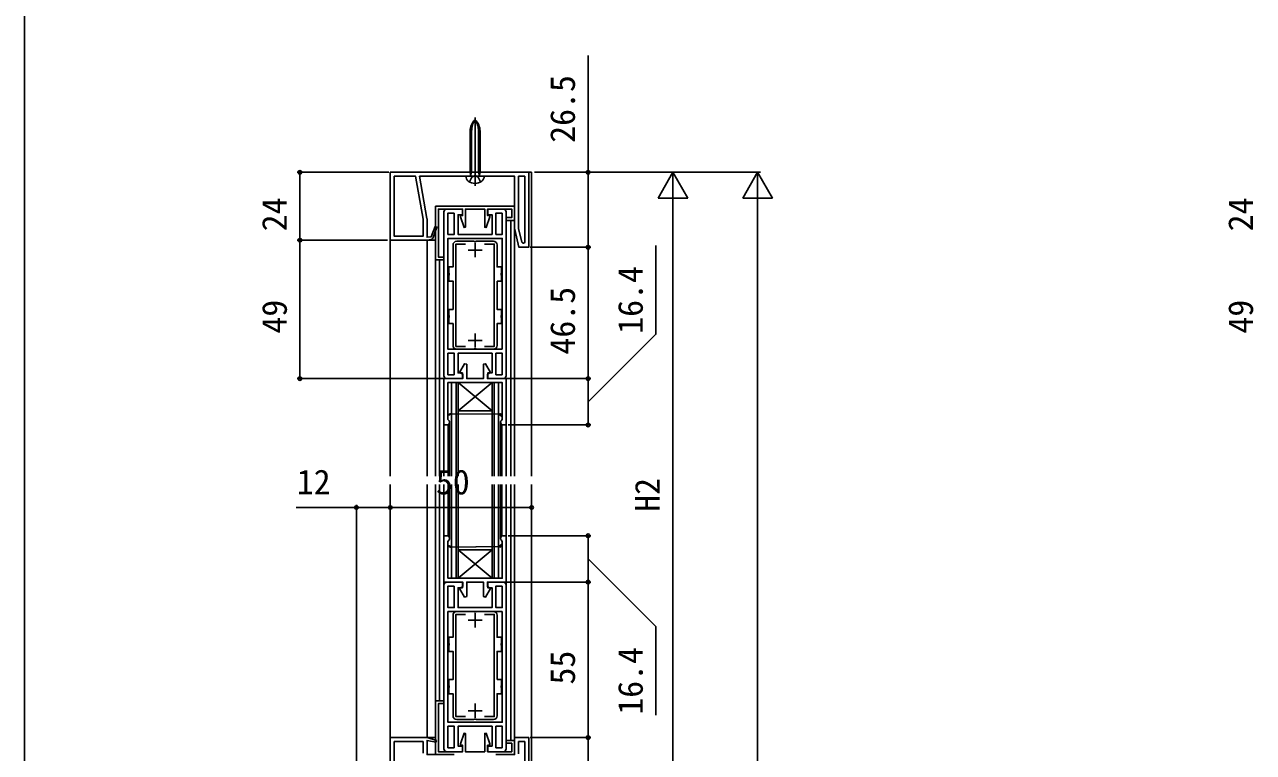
# Model space of a CAD drawing. Units: millimetres, scale not verified. Extents: x -525 to 525, y -782 to 777.
# Drawn here: x -525 to -90, y -201.3 to 56.2 of the extents above; entities that cross this region are included whole.
import ezdxf
from ezdxf.enums import TextEntityAlignment as Align

# ---------------------------------------------------------------- set-up
doc = ezdxf.new("R2010")
doc.units = ezdxf.units.MM
doc.header["$LTSCALE"] = 4
for name, color, linetype in [('0-2_YKK_11', 7, 'Continuous'), ('0-3_YKK_12', 2, 'Continuous'), ('0-4_YKK_13', 4, 'Continuous'), ('0-6_YKK_D', 6, 'Continuous'), ('0-7_YKK_ZWAK', 7, 'Continuous')]:
    doc.layers.add(name, color=color, linetype=linetype)
doc.styles.add('ＭＳ ゴシック', font='')
doc.styles.get('ＭＳ ゴシック').set_extended_font_data('MS Gothic')

msp = doc.modelspace()

# ---------------------------------------------------------------- linework, layer by layer
at = {"layer": '0-2_YKK_11'}
for p, q in [((-376.542, -10.095), (-376.542, -68.095)), ((-354.542, -68.095), (-354.542, -10.095)), ((-365.542, -21.095), (-365.542, -26.095)), ((-368.042, -23.595), (-363.042, -23.595)), ((-368.042, -55.595), (-363.042, -55.595)), ((-365.542, -53.095), (-365.542, -58.095)), ((-374.757, -81.695), (-374.417, -81.499)), ((-374.167, -81.932), (-374.167, -81.932)), ((-374.757, -128.495), (-374.417, -128.691)), ((-374.167, -128.258), (-374.167, -128.258)), ((-376.542, -200.095), (-376.542, -142.095)), ((-354.542, -142.095), (-354.542, -200.095)), ((-365.542, -157.095), (-365.542, -152.095)), ((-368.042, -154.595), (-363.042, -154.595)), ((-368.042, -186.595), (-363.042, -186.595)), ((-365.542, -189.095), (-365.542, -184.095))]:
    msp.add_line(p, q, dxfattribs=at)
for points in [[(-346.542, 3.905), (-395.542, 3.905), (-395.542, -20.095), (-382.542, -20.095), (-381.12, -19.844)], [(-382.571, -12.431), (-385.205, 2.505), (-366.001, 2.505), (-365.817, 2.625), (-365.267, 2.625), (-365.084, 2.505), (-351.542, 2.505), (-351.542, -15.879)], [(-351.494, -16.306), (-350.042, -22.595), (-346.542, -22.595), (-346.542, 3.905)], [(-347.942, -20.646), (-347.942, 2.505), (-350.142, 2.505), (-350.142, -15.936), (-349.027, -20.769)], [(-380.349, -19.189), (-379.057, -15.488), (-379.619, -15.28), (-381.042, -18.895), (-382.542, -19.095), (-382.542, -12.761)], [(-355.542, -9.095), (-361.042, -9.095), (-361.042, -11.095), (-359.542, -11.095), (-359.542, -18.095), (-371.542, -18.095), (-371.542, -11.095), (-370.042, -11.095), (-370.042, -9.095), (-375.542, -9.095)], [(-368.879, -21.495), (-372.342, -21.495), (-372.342, -57.695), (-368.879, -57.695)], [(-372.042, -20.495), (-366.001, -20.495), (-365.817, -20.615), (-365.268, -20.615), (-365.084, -20.495), (-359.042, -20.495)], [(-362.206, -57.695), (-358.742, -57.695), (-358.742, -21.495), (-362.206, -21.495)], [(-373.342, -57.395), (-373.342, -49.595), (-374.842, -49.595), (-374.842, -47.553), (-374.722, -47.37), (-374.722, -46.82), (-374.842, -46.637), (-374.842, -44.595), (-373.342, -44.595), (-373.342, -34.595), (-374.842, -34.595), (-374.842, -32.553), (-374.722, -32.37), (-374.722, -31.82), (-374.842, -31.637), (-374.842, -29.595), (-373.342, -29.595), (-373.342, -21.795)], [(-357.742, -21.795), (-357.742, -29.595), (-356.242, -29.595), (-356.242, -31.637), (-356.362, -31.82), (-356.362, -32.37), (-356.242, -32.553), (-356.242, -34.595), (-357.742, -34.595)], [(-357.742, -34.595), (-357.742, -44.595), (-356.242, -44.595), (-356.242, -46.637), (-356.362, -46.82), (-356.362, -47.37), (-356.242, -47.553), (-356.242, -49.595), (-357.742, -49.595), (-357.742, -57.395)], [(-375.542, -69.095), (-370.042, -69.095), (-370.042, -67.095), (-371.542, -67.095), (-371.542, -60.095), (-359.542, -60.095), (-359.542, -67.095), (-361.042, -67.095), (-361.042, -69.095), (-355.542, -69.095)], [(-359.042, -58.695), (-365.084, -58.695), (-365.268, -58.575), (-365.817, -58.575), (-366.001, -58.695), (-372.042, -58.695)], [(-355.542, -85.495), (-354.542, -85.495), (-354.542, -69.095), (-361.192, -69.095), (-361.192, -67.542), (-360.072, -66.895), (-361.851, -63.813), (-362.592, -64.011), (-362.592, -69.095), (-368.492, -69.095), (-368.492, -64.011), (-369.234, -63.813), (-371.013, -66.895), (-369.892, -67.542), (-369.892, -69.095), (-376.542, -69.095), (-376.542, -85.495), (-375.542, -85.495)], [(-375.142, -70.495), (-355.942, -70.495), (-355.942, -81.695), (-355.942, -82.495), (-355.942, -83.52), (-356.317, -84.005), (-356.542, -84.295), (-356.542, -84.495)], [(-374.542, -84.495), (-374.542, -84.295), (-374.767, -84.005), (-375.142, -83.52), (-375.142, -82.495), (-375.142, -81.695), (-375.142, -70.495)], [(-374.417, -81.499), (-374.757, -81.695), (-374.757, -81.695)], [(-356.328, -81.695), (-374.417, -81.499), (-355.942, -81.695)], [(-355.942, -82.495), (-356.917, -81.932), (-356.667, -81.499), (-356.328, -81.695), (-356.328, -81.695)], [(-355.542, -124.695), (-354.542, -124.695), (-354.542, -141.095), (-361.192, -141.095), (-361.192, -142.648), (-360.072, -143.295), (-361.851, -146.377), (-362.592, -146.179), (-362.592, -141.095), (-368.492, -141.095), (-368.492, -146.179), (-369.234, -146.377), (-371.013, -143.295), (-369.892, -142.648), (-369.892, -141.095), (-376.542, -141.095), (-376.542, -124.695), (-375.542, -124.695)], [(-375.142, -139.695), (-355.942, -139.695), (-355.942, -128.495), (-355.942, -127.695), (-355.942, -126.67), (-356.317, -126.186), (-356.542, -125.895), (-356.542, -125.695)], [(-374.542, -125.695), (-374.542, -125.895), (-374.767, -126.186), (-375.142, -126.67), (-375.142, -127.695), (-375.142, -128.495), (-375.142, -139.695)], [(-374.417, -128.691), (-374.757, -128.495), (-374.757, -128.495)], [(-356.328, -128.495), (-374.417, -128.691), (-355.942, -128.495)], [(-355.942, -127.695), (-356.917, -128.258), (-356.667, -128.691), (-356.328, -128.495), (-356.328, -128.495)], [(-375.542, -141.095), (-370.042, -141.095), (-370.042, -143.095), (-371.542, -143.095), (-371.542, -150.095), (-359.542, -150.095), (-359.542, -143.095), (-361.042, -143.095), (-361.042, -141.095), (-355.542, -141.095)], [(-359.042, -151.495), (-365.084, -151.495), (-365.268, -151.615), (-365.817, -151.615), (-366.001, -151.495), (-372.042, -151.495)], [(-373.342, -152.795), (-373.342, -160.595), (-374.842, -160.595), (-374.842, -162.637), (-374.722, -162.82), (-374.722, -163.37), (-374.842, -163.553), (-374.842, -165.595), (-373.342, -165.595), (-373.342, -175.595), (-374.842, -175.595), (-374.842, -177.637), (-374.722, -177.82), (-374.722, -178.37), (-374.842, -178.553), (-374.842, -180.595), (-373.342, -180.595), (-373.342, -188.395)], [(-368.879, -188.695), (-372.342, -188.695), (-372.342, -152.495), (-368.879, -152.495)], [(-362.206, -152.495), (-358.742, -152.495), (-358.742, -188.695), (-362.206, -188.695)], [(-357.742, -175.595), (-357.742, -165.595), (-356.242, -165.595), (-356.242, -163.553), (-356.362, -163.37), (-356.362, -162.82), (-356.242, -162.637), (-356.242, -160.595), (-357.742, -160.595), (-357.742, -152.795)], [(-357.742, -188.395), (-357.742, -180.595), (-356.242, -180.595), (-356.242, -178.553), (-356.362, -178.37), (-356.362, -177.82), (-356.242, -177.637), (-356.242, -175.595), (-357.742, -175.595)], [(-351.542, -202.095), (-351.542, -197.095), (-354.542, -197.095), (-354.542, -198.095), (-352.542, -198.095), (-352.542, -201.095), (-361.142, -201.095), (-361.142, -198.795), (-360.342, -198.795), (-360.342, -198.295), (-361.642, -194.557), (-362.142, -194.642), (-362.142, -201.095), (-368.942, -201.095), (-368.942, -194.641), (-369.443, -194.557), (-370.742, -198.295), (-370.742, -198.795), (-369.942, -198.795), (-369.942, -201.095), (-378.542, -201.095), (-378.542, -184.095), (-376.542, -184.095), (-376.542, -183.095), (-379.542, -183.095), (-379.542, -202.095)], [(-372.042, -189.695), (-366.001, -189.695), (-365.817, -189.575), (-365.268, -189.575), (-365.084, -189.695), (-359.042, -189.695)], [(-355.542, -201.095), (-361.042, -201.095), (-361.042, -199.095), (-359.542, -199.095), (-359.542, -192.095), (-371.542, -192.095), (-371.542, -199.095), (-370.042, -199.095), (-370.042, -201.095), (-375.542, -201.095)], [(-346.542, -216.095), (-395.542, -216.095), (-395.542, -196.095), (-382.542, -196.095), (-379.238, -197.113), (-379.382, -197.693), (-382.542, -197.095), (-382.542, -202.095), (-372.942, -202.095)], [(-383.942, -201.595), (-383.942, -197.495), (-394.142, -197.495), (-394.142, -214.695)], [(-358.142, -202.095), (-351.542, -202.095), (-351.542, -196.095), (-346.542, -196.095), (-346.542, -216.095)], [(-347.942, -214.695), (-347.942, -197.495), (-350.142, -197.495), (-350.142, -201.795)]]:
    msp.add_lwpolyline(points, dxfattribs=at)
for points in [[(-394.142, 2.505), (-394.142, -18.695), (-383.942, -18.695), (-383.942, -12.718), (-386.627, 2.505)], [(-379.542, -8.095), (-351.542, -8.095), (-351.542, -13.095), (-354.542, -13.095), (-354.542, -12.095), (-352.542, -12.095), (-352.542, -9.095), (-361.142, -9.095), (-361.142, -11.395), (-360.342, -11.395), (-360.342, -11.895), (-361.642, -15.633), (-362.142, -15.549), (-362.142, -9.095), (-368.942, -9.095), (-368.942, -15.549), (-369.443, -15.633), (-370.742, -11.895), (-370.742, -11.395), (-369.942, -11.395), (-369.942, -9.095), (-378.542, -9.095), (-378.542, -26.095), (-376.542, -26.095), (-376.542, -27.095), (-379.542, -27.095)], [(-372.942, -10.495), (-372.942, -18.095), (-375.142, -18.095), (-375.142, -10.495)], [(-355.942, -10.495), (-355.942, -18.095), (-358.142, -18.095), (-358.142, -10.495)], [(-355.942, -58.695), (-355.942, -19.495), (-375.142, -19.495), (-375.142, -58.695)], [(-372.942, -67.695), (-372.942, -60.095), (-375.142, -60.095), (-375.142, -67.695)], [(-355.942, -67.695), (-355.942, -60.095), (-358.142, -60.095), (-358.142, -67.695)], [(-372.942, -142.495), (-372.942, -150.095), (-375.142, -150.095), (-375.142, -142.495)], [(-355.942, -142.495), (-355.942, -150.095), (-358.142, -150.095), (-358.142, -142.495)], [(-355.942, -151.495), (-355.942, -190.695), (-375.142, -190.695), (-375.142, -151.495)], [(-372.942, -199.695), (-372.942, -192.095), (-375.142, -192.095), (-375.142, -199.695)], [(-355.942, -199.695), (-355.942, -192.095), (-358.142, -192.095), (-358.142, -199.695)]]:
    msp.add_lwpolyline(points, close=True, dxfattribs=at)
for centre, radius, start, end in [((-384.442, -12.761), 1.9, 359.99996, 9.99996), ((-375.542, -10.095), 1, 90.00001, 179.99999), ((-355.542, -10.095), 1, 0.00001, 89.99999), ((-349.642, -15.879), 1.9, 180.00003, 192.99466), ((-381.293, -18.859), 1, 279.99997, 340.75469), ((-372.042, -21.795), 1.3, 90.00001, 179.99999), ((-359.042, -21.795), 1.3, 0.00001, 89.99999), ((-348.492, -20.646), 0.549, 192.9946, 359.99999), ((-372.042, -57.395), 1.3, 180.00001, 269.99999), ((-359.042, -57.395), 1.3, 270.00001, 359.99999), ((-375.542, -68.095), 1, 180.00001, 269.99999), ((-355.542, -68.095), 1, 270.00001, 359.99999), ((-374.78, -81.597), 0.376, 195.12324, 15.12326), ((-374.292, -81.716), 0.25, 299.99992, 119.99994), ((-375.542, -84.495), 1, 270.00001, 359.99999), ((-355.542, -84.495), 1, 180.00001, 269.99999), ((-375.542, -125.695), 1, 0.00001, 89.99999), ((-355.542, -125.695), 1, 90.00001, 179.99999), ((-374.78, -128.593), 0.376, 344.87674, 164.87676), ((-374.292, -128.475), 0.25, 240.00006, 60.00008), ((-375.542, -142.095), 1, 90.00001, 179.99999), ((-355.542, -142.095), 1, 0.00001, 89.99999), ((-372.042, -152.795), 1.3, 90.00001, 179.99999), ((-359.042, -152.795), 1.3, 0.00001, 89.99999), ((-372.042, -188.395), 1.3, 180.00001, 269.99999), ((-359.042, -188.395), 1.3, 270.00001, 359.99999), ((-375.542, -200.095), 1, 180.00001, 269.99999), ((-355.542, -200.095), 1, 270.00001, 359.99999)]:
    msp.add_arc(centre, radius, start, end, dxfattribs=at)
at = {"layer": '0-3_YKK_12'}
for p, q in [((-345.542, 3.905), (-347.042, 3.905)), ((-395.542, -103.595), (-395.542, -15.595)), ((-352.943, -13.095), (-352.942, -72.595)), ((-351.542, -15.595), (-351.542, -72.595)), ((-382.542, -20.095), (-395.542, -20.095)), ((-382.542, -20.095), (-379.542, -20.095)), ((-379.542, -26.795), (-379.542, -72.595)), ((-378.142, -72.595), (-378.142, -27.095)), ((-379.542, -72.595), (-379.542, -103.595)), ((-378.142, -72.595), (-378.142, -103.595)), ((-376.542, -103.595), (-376.542, -72.595)), ((-373.851, -70.495), (-357.234, -70.495)), ((-373.851, -70.495), (-373.851, -103.595)), ((-372.251, -103.595), (-372.251, -70.495)), ((-359.534, -80.495), (-371.551, -70.495)), ((-371.551, -103.595), (-371.551, -70.495)), ((-359.534, -103.595), (-359.534, -70.495)), ((-358.834, -103.595), (-358.834, -70.495)), ((-357.234, -70.495), (-357.234, -103.595)), ((-354.542, -103.595), (-354.542, -72.595)), ((-352.942, -103.595), (-352.942, -72.595)), ((-351.542, -72.595), (-351.542, -103.595)), ((-375.042, -85.361), (-375.042, -103.595)), ((-374.551, -103.595), (-374.551, -84.625)), ((-356.534, -103.595), (-356.534, -84.625)), ((-356.042, -85.361), (-356.042, -103.595)), ((-395.542, -196.595), (-395.542, -106.595)), ((-382.542, -106.595), (-382.542, -196.095)), ((-379.542, -106.595), (-379.542, -183.395)), ((-378.142, -106.595), (-378.142, -183.095)), ((-376.542, -142.095), (-376.542, -106.595)), ((-375.042, -106.595), (-375.042, -124.829)), ((-374.551, -125.566), (-374.551, -106.595)), ((-373.851, -106.595), (-373.851, -139.695)), ((-372.251, -139.695), (-372.251, -106.595)), ((-371.551, -139.695), (-371.551, -106.595)), ((-359.534, -139.695), (-359.534, -106.595)), ((-358.834, -139.695), (-358.834, -106.595)), ((-357.234, -106.595), (-357.234, -139.695)), ((-356.534, -125.566), (-356.534, -106.595)), ((-356.042, -106.595), (-356.042, -124.829)), ((-354.542, -142.095), (-354.542, -106.595)), ((-352.942, -197.095), (-352.942, -106.595)), ((-351.542, -106.595), (-351.542, -196.595)), ((-345.542, -106.595), (-345.542, -216.095)), ((-359.534, -129.695), (-371.551, -139.695)), ((-373.851, -139.695), (-357.234, -139.695)), ((-382.542, -196.095), (-379.542, -196.095))]:
    msp.add_line(p, q, dxfattribs=at)
for points in [[(-345.542, 3.905), (-345.542, -72.595), (-345.542, -103.595)], [(-382.542, -20.095), (-382.542, -72.595), (-382.542, -103.595)], [(-359.534, -80.495), (-371.551, -80.495), (-359.534, -70.495)], [(-359.534, -129.695), (-371.551, -129.695), (-359.534, -139.695)]]:
    msp.add_lwpolyline(points, dxfattribs=at)
at = {"layer": '0-4_YKK_13'}
for p, q in [((-365.542, 23.283), (-365.542, -0.87)), ((-367.288, 18.479), (-367.288, 3.905)), ((-366.76, 18.479), (-366.76, 3.905)), ((-364.325, 18.479), (-364.325, 3.905)), ((-363.796, 18.479), (-363.796, 3.905)), ((-368.792, 2.505), (-367.622, 2.505)), ((-368.792, 2.505), (-367.622, 2.505)), ((-367.288, 3.905), (-363.796, 3.905)), ((-367.288, 3.905), (-367.131, 3.101)), ((-367.288, 3.905), (-363.796, 3.905)), ((-367.288, 3.905), (-367.131, 3.101)), ((-366.76, 3.905), (-367.153, 2.833)), ((-366.76, 3.905), (-367.153, 2.833)), ((-364.325, 3.905), (-363.932, 2.833)), ((-364.325, 3.905), (-363.932, 2.833)), ((-363.796, 3.905), (-363.954, 3.101)), ((-363.796, 3.905), (-363.954, 3.101))]:
    msp.add_line(p, q, dxfattribs=at)
for points in [[(-367.622, 2.505), (-363.463, 2.505), (-362.292, 2.505)], [(-367.622, 2.505), (-363.463, 2.505), (-362.292, 2.505)], [(-367.492, 0.512), (-366.687, 2.141), (-365.542, 2.75)], [(-367.492, 0.512), (-366.687, 2.141), (-365.542, 2.75)], [(-363.592, 0.512), (-364.397, 2.141), (-365.542, 2.75)], [(-363.592, 0.512), (-364.397, 2.141), (-365.542, 2.75)]]:
    msp.add_lwpolyline(points, dxfattribs=at)
for centre, radius, start, end in [((-361.775, 18.479), 5.513, 133.10467, 180), ((-359.497, 18.479), 7.263, 146.3423, 180), ((-369.31, 18.479), 5.513, 0, 46.89533), ((-371.588, 18.479), 7.263, 0, 33.6577), ((-366.692, 2.493), 2.1, 179.66349, 232.75111), ((-366.692, 2.493), 2.1, 179.66349, 232.75111), ((-365.542, 4.005), 4, 232.75222, 307.24778), ((-365.542, 4.005), 4, 232.75222, 307.24778), ((-367.622, 3.005), 0.5, 270, 11.05172), ((-367.622, 3.005), 0.5, 270, 11.05172), ((-363.463, 3.005), 0.5, 168.94828, 270), ((-363.463, 3.005), 0.5, 168.94828, 270), ((-364.392, 2.492), 2.1, 307.24778, 0.33964), ((-364.392, 2.492), 2.1, 307.24778, 0.33964)]:
    msp.add_arc(centre, radius, start, end, dxfattribs=at)
at = {"layer": '0-6_YKK_D'}
for p, q in [((-396.042, 3.905), (-428.542, 3.905)), ((-427.542, 3.905), (-427.542, -20.095)), ((-344.542, 3.905), (-324.542, 3.905)), ((-344.542, 3.905), (-294.542, 3.905)), ((-344.542, 3.905), (-264.542, 3.905)), ((-295.542, 3.905), (-300.792, -5.188)), ((-295.542, 3.905), (-290.292, -5.188)), ((-295.542, 3.905), (-295.542, -14.282)), ((-265.542, 3.905), (-270.792, -5.188)), ((-265.542, 3.905), (-260.292, -5.188)), ((-265.542, 3.905), (-265.542, -14.282)), ((-300.792, -5.188), (-290.292, -5.188)), ((-295.542, -6.595), (-295.542, -205.595)), ((-270.792, -5.188), (-260.292, -5.188)), ((-265.542, -6.595), (-265.542, -585.594)), ((-396.542, -20.095), (-428.542, -20.095)), ((-396.542, -20.095), (-428.542, -20.095)), ((-427.542, -20.095), (-427.542, -69.095)), ((-346.042, -22.595), (-324.542, -22.595)), ((-346.042, -22.595), (-324.542, -22.595)), ((-325.542, -69.095), (-325.542, -22.595)), ((-376.542, -69.095), (-428.542, -69.095)), ((-354.542, -69.095), (-324.542, -69.095)), ((-354.542, -69.095), (-324.542, -69.095)), ((-325.542, -85.495), (-325.542, -69.095)), ((-353.842, -85.495), (-324.542, -85.495)), ((-407.542, -216.595), (-407.542, -113.695)), ((-395.542, -114.695), (-345.542, -114.695)), ((-353.842, -124.695), (-324.542, -124.695)), ((-325.542, -124.695), (-325.542, -141.095)), ((-354.542, -141.095), (-324.542, -141.095)), ((-354.542, -141.095), (-324.542, -141.095)), ((-325.542, -141.095), (-325.542, -196.095)), ((-346.042, -196.095), (-324.542, -196.095)), ((-346.042, -196.095), (-324.542, -196.095)), ((-325.542, -216.095), (-325.542, -196.095)), ((-295.542, -216.095), (-295.542, -197.909))]:
    msp.add_line(p, q, dxfattribs=at)
for points in [[(-325.542, -22.595), (-325.542, 3.905), (-325.542, 45.195)], [(-325.542, -77.295), (-301.542, -53.375), (-301.542, -22.034)], [(-395.542, -114.695), (-407.542, -114.695), (-428.82, -114.695)], [(-325.542, -132.895), (-301.542, -156.816), (-301.542, -188.156)]]:
    msp.add_lwpolyline(points, dxfattribs=at)
for centre in [(-427.542, 3.905), (-325.542, 3.905), (-427.542, -20.095), (-427.542, -20.095), (-325.542, -22.595), (-325.542, -22.595), (-427.542, -69.095), (-325.542, -69.095), (-325.542, -69.095), (-325.542, -85.495), (-407.542, -114.695), (-395.542, -114.695), (-395.542, -114.695), (-345.542, -114.695), (-325.542, -124.695), (-325.542, -141.095), (-325.542, -141.095), (-325.542, -196.095), (-325.542, -196.095)]:
    msp.add_circle(centre, 0.637, dxfattribs=at)
at = {"layer": '0-7_YKK_ZWAK'}
msp.add_line((-525, 747.5), (-525, -782.5), dxfattribs=at)

# ---------------------------------------------------------------- texts
at = {"layer": '0-6_YKK_D', "style": 'ＭＳ ゴシック'}
for s, p in [('26.5', (-327.542, 14.354)), ('24', (-429.542, -16.993)), ('24', (-87.542, -16.993)), ('16.4', (-303.542, -53.216)), ('46.5', (-327.542, -60.572)), ('49', (-429.542, -53.152)), ('49', (-87.542, -53.152)), ('H2', (-297.542, -116.22)), ('16.4', (-303.542, -187.997)), ('55', (-327.542, -177.322))]:
    msp.add_text(s, height=8.798, rotation=90, dxfattribs=at).set_placement(p, align=Align.BOTTOM_LEFT)
for s, p in [('12', (-428.661, -112.695)), ('50', (-379.406, -112.695))]:
    msp.add_text(s, height=8.798, dxfattribs=at).set_placement(p, align=Align.BOTTOM_LEFT)

doc.saveas('drawing.dxf')
